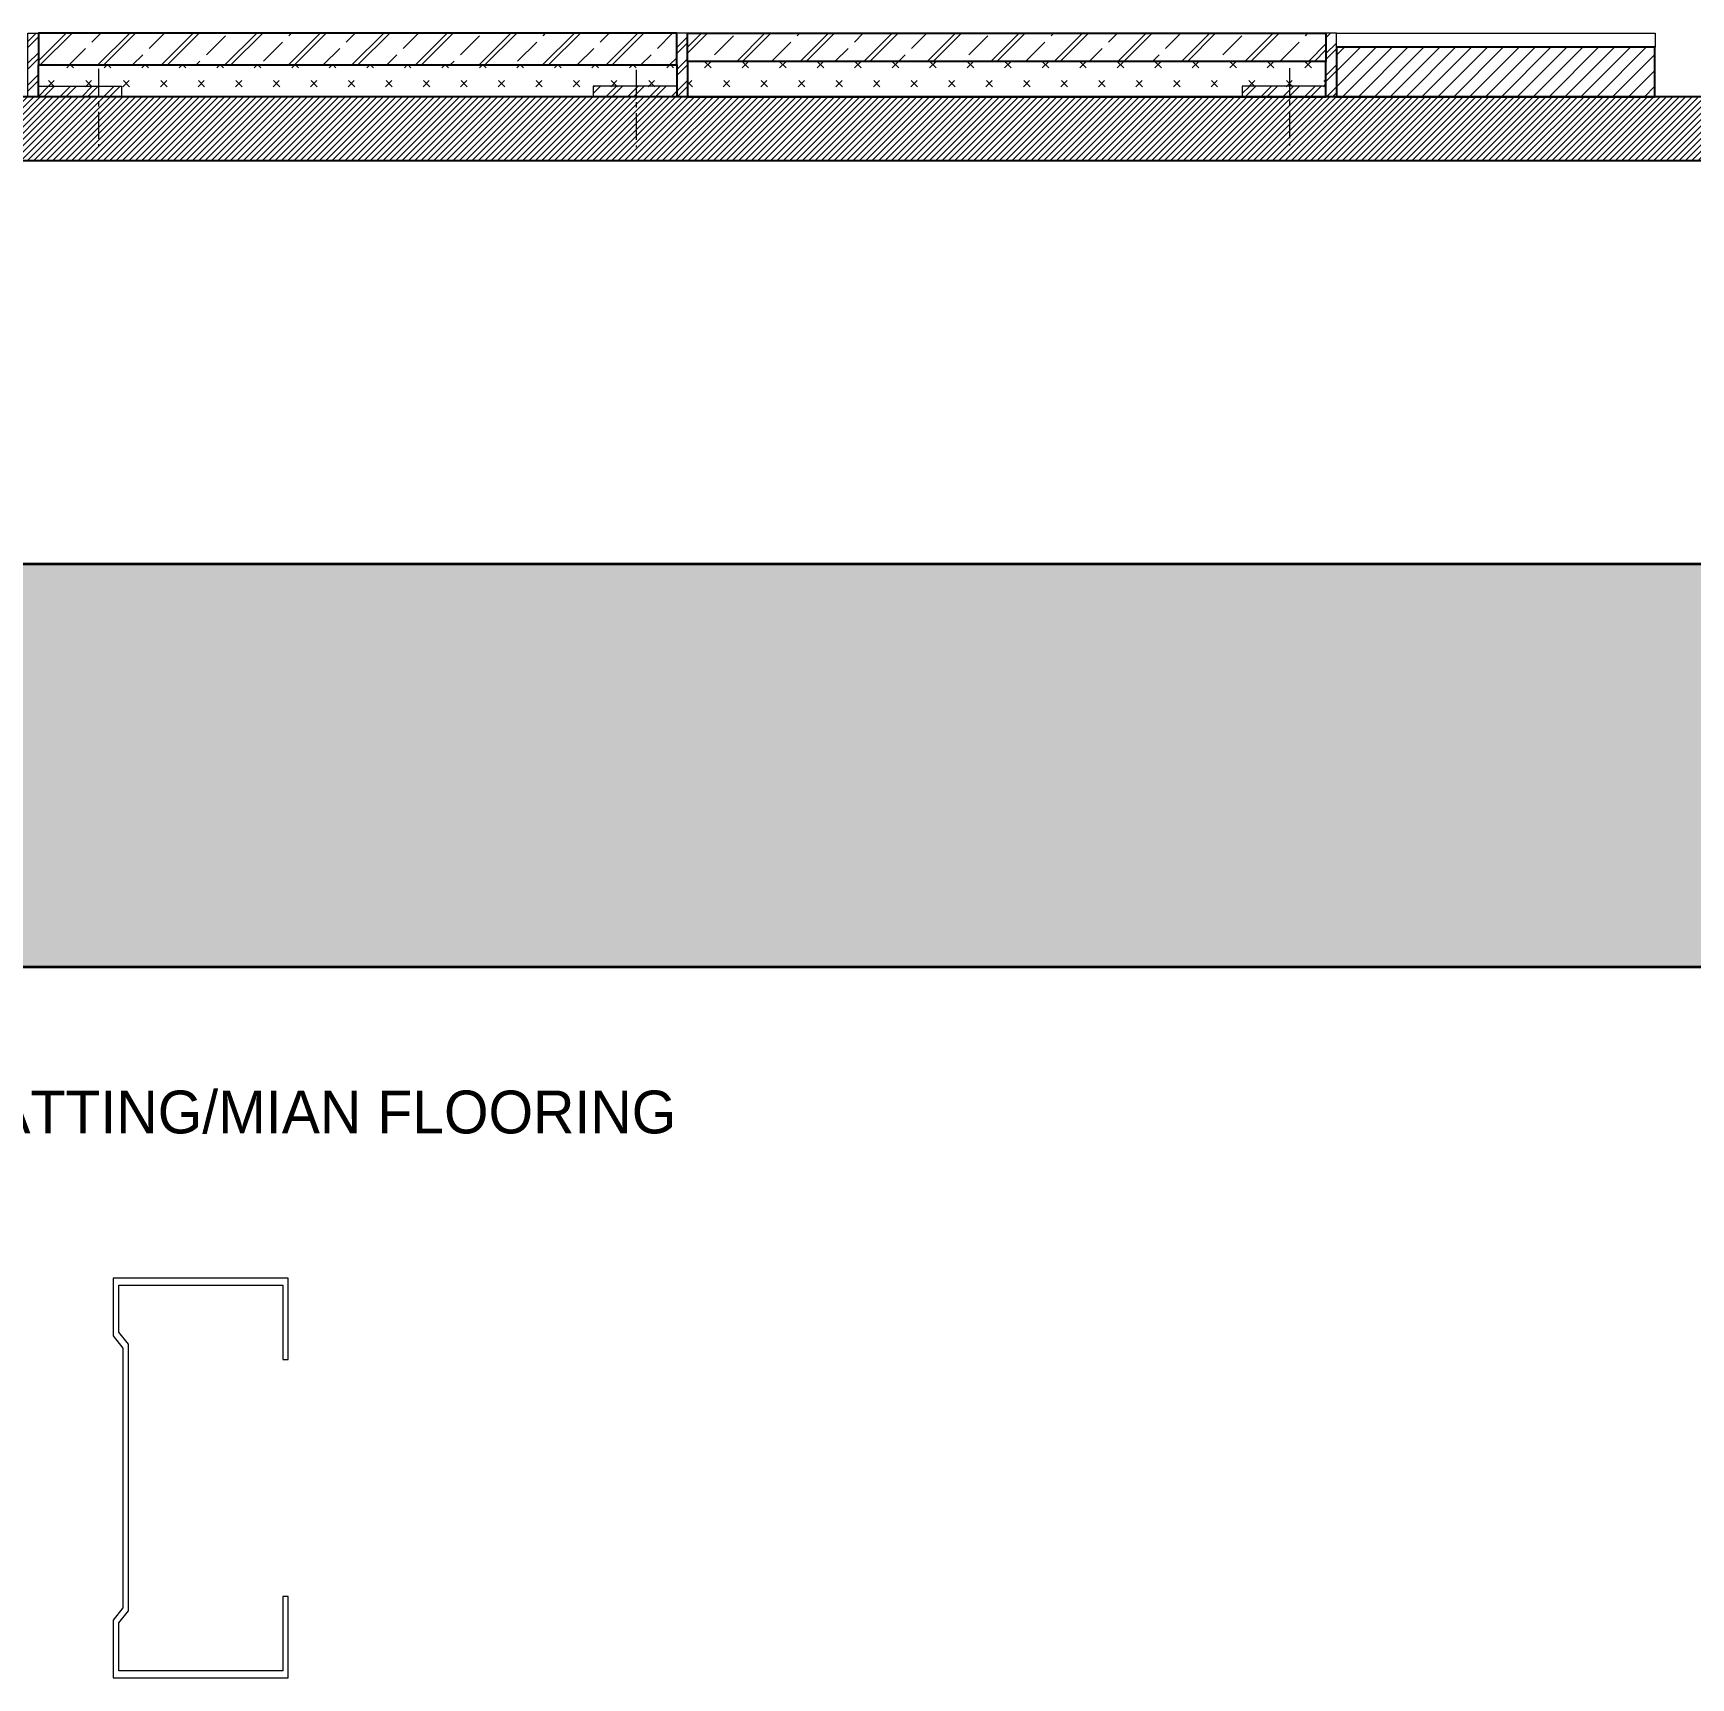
# Model space of a CAD drawing. Header units: millimetres. Extents: x -159872 to 386485, y -250577 to 158966.
# Drawn here: x -43770.4 to -43301.8, y 30365.1 to 30830 of the extents above; entities that cross this region are included whole.
import ezdxf

# ---------------------------------------------------------------- set-up
doc = ezdxf.new("R2010")
doc.units = ezdxf.units.MM
doc.linetypes.add('Line Type-23', pattern=[12.192, 7.62, -1.524, 1.524, -1.524])
doc.layers.add('LDS-finishes-floor', color=252, linetype='Continuous', lineweight=9)
doc.layers.add('LDS-finishes-floor_Hatch', color=7, linetype='Continuous', lineweight=5)
doc.styles.add('2Stone Sans', font='')
doc.styles.get('2Stone Sans').set_extended_font_data('2Stone Sans')
pattern_1 = [(135, (60673.513, -36457.515), (5.30330086, 5.30330086), [2.475, -5.025]), (45, (60671.638, -36457.515), (5.30330086, -5.30330086), [2.475, -5.025])]
pattern_2 = [(45, (60673.513, -36457.515), (-8.9802561, 8.9802561), []), (45, (60672.669, -36456.671), (-8.9802561, 8.9802561), []), (45, (60668.601, -36452.603), (-8.9802561, 8.9802561), [7.62, -2.54])]
pattern_3 = [(45, (60673.5132, -36457.515), (-3.08687324, 3.08687324), []), (45, (60672.671, -36456.673), (-3.08687324, 3.08687324), [])]

msp = doc.modelspace()

# ---------------------------------------------------------------- hatches: boundary and pattern name
at = {"layer": 'LDS-finishes-floor_Hatch', "linetype": 'Continuous', "lineweight": 13, "transparency": 33554687}
h = msp.add_hatch(dxfattribs=at)
h.set_pattern_fill('Steel', style=0, pattern_type=2)
h.set_pattern_definition(pattern_3)
h.paths.add_polyline_path([(-43771.94161, 30812), (-43771.94161, 30830), (-43768.94161, 30830), (-43768.94161, 30815), (-43745.44161, 30815), (-43745.44161, 30812)])
h = msp.add_hatch(dxfattribs=at)
h.set_pattern_fill('Fire Brick [CN] HF', style=0, pattern_type=2)
h.set_pattern_definition(pattern_2)
h.paths.add_polyline_path([(-43588.4485, 30830), (-43768.94161, 30830), (-43768.94161, 30821), (-43588.4485, 30821)])
h = msp.add_hatch(dxfattribs=at)
h.set_pattern_fill('Steel', style=0, pattern_type=2)
h.set_pattern_definition(pattern_3)
h.paths.add_polyline_path([(-43585.4485, 30812), (-43585.4485, 30830), (-43588.4485, 30830), (-43588.4485, 30815), (-43612.10627, 30815), (-43612.10627, 30812)])
h = msp.add_hatch(dxfattribs=at)
h.set_pattern_fill('Fire Brick [CN] HF', style=0, pattern_type=2)
h.set_pattern_definition(pattern_2)
h.paths.add_polyline_path([(-43585.4485, 30830), (-43404.95538, 30830), (-43404.95538, 30822), (-43585.4485, 30822)])
h = msp.add_hatch(dxfattribs=at)
h.set_pattern_fill('Steel', style=0, pattern_type=2)
h.set_pattern_definition(pattern_3)
h.paths.add_polyline_path([(-43401.95538, 30812), (-43401.95538, 30830), (-43404.95538, 30830), (-43404.95538, 30815), (-43428.61316, 30815), (-43428.61316, 30812)])
at = {"layer": 'LDS-finishes-floor_Hatch', "linetype": 'Continuous', "lineweight": 5, "transparency": 33554687}
h = msp.add_hatch(dxfattribs=at)
h.set_pattern_fill('01_   line_ diag (general3)', color=8, style=0, pattern_type=2)
h.set_pattern_definition([(45, (60673.5132, -36457.5152), (-2.24506403, 2.24506403), [])])
h.paths.add_polyline_path([(-43311.97769, 30826), (-43401.95538, 30826), (-43401.95538, 30812), (-43311.97769, 30812)])
at = {"layer": 'LDS-finishes-floor_Hatch', "linetype": 'Continuous', "lineweight": 13, "transparency": 33554687}
h = msp.add_hatch(dxfattribs=at)
h.set_pattern_fill('Gypsum Board [CN] HF', style=0, pattern_type=2)
h.set_pattern_definition(pattern_1)
h.paths.add_polyline_path([(-43588.4485, 30812), (-43768.94161, 30812), (-43768.94161, 30821), (-43588.4485, 30821)])
h = msp.add_hatch(dxfattribs=at)
h.set_pattern_fill('Gypsum Board [CN] HF', style=0, pattern_type=2)
h.set_pattern_definition(pattern_1)
h.paths.add_polyline_path([(-43585.4485, 30812), (-43404.95538, 30812), (-43404.95538, 30822), (-43585.4485, 30822)])
at = {"layer": 'LDS-finishes-floor_Hatch', "linetype": 'Continuous', "lineweight": 5, "transparency": 33554687}
h = msp.add_hatch(dxfattribs=at)
h.set_pattern_fill('Brick', style=0, pattern_type=2)
h.set_pattern_definition([(45, (60673.5132, -36457.5152), (-0.898025612, 0.898025612), [])])
h.paths.add_polyline_path([(-42614.11263, 30812), (-44137.5515, 30812), (-44137.5515, 30794), (-42614.11263, 30794)])
h = msp.add_hatch(dxfattribs=at)
h.set_pattern_fill('03_   concrete 2', color=251, style=0, pattern_type=2)
h.set_pattern_definition([(50, (60673.513, -36457.515), (24.7998088, -2.169702), [2.593181, -28.524994]), (-5, (60673.513, -36457.515), (-4.7974314, 26.007607), [2.074545, -22.819995]), (100.4514, (60675.58, -36457.696), (20.0023958, 23.8378892), [2.203865, -24.2425144]), (46.1842, (60673.513, -36450.6), (36.90066, -5.722944), [3.889772, -42.787491]), (96.6356, (60676.59, -36451.077), (32.316664, 33.680856), [3.305797, -36.363766]), (-8.8158, (60673.513, -36450.6), (32.316638, 33.680881), [3.111818, -34.229993]), (21, (60676.97, -36452.329), (20.638509, -13.92085), [2.593181, -28.524994]), (-34, (60676.97, -36452.33), (8.41281, 25.0726067), [2.074545, -22.819995]), (71.4514, (60678.69, -36453.49), (29.0513276, 11.151734), [2.203865, -24.2425144]), (37.5, (60673.513, -36457.515), (0.4204361, 11.51005467), [0.3457575, -68.2698184]), (37.5, (60691.672, -36443.581), (0.4204361, 11.51005467), [0.3457575, -68.2698184]), (37.5, (60691.947, -36443.371), (0.4204361, 11.51005467), [0.3457575, -68.2698184]), (37.5, (60710.6, -36429.058), (0.4204361, 11.51005467), [0.3457575, -68.2698184]), (37.5, (60710.874, -36428.847), (0.4204361, 11.51005467), [0.3457575, -68.2698184]), (7.5, (60673.513, -36457.515), (9.0958266, 13.6370807), [0.3457575, -43.6173086]), (7.5, (60686.951, -36455.746), (9.0958266, 13.6370807), [0.3457575, -43.6173086]), (7.5, (60687.294, -36455.701), (9.0958266, 13.6370807), [0.3457575, -43.6173086]), (7.5, (60709.473, -36452.781), (9.0958266, 13.6370807), [0.3457575, -43.6173086]), (7.5, (60709.816, -36452.736), (9.0958266, 13.6370807), [0.3457575, -43.6173086]), (-32.5, (60665.803, -36457.515), (18.4573111, -0.7798516), [0.3457575, -71.053166]), (-32.5, (60673.385, -36462.345), (18.4573111, -0.7798516), [0.3457575, -71.053166]), (-32.5, (60673.676, -36462.531), (18.4573111, -0.7798516), [0.3457575, -71.053166]), (-32.5, (60696.713, -36477.207), (18.4573111, -0.7798516), [0.3457575, -71.053166]), (-32.5, (60697.005, -36477.393), (18.4573111, -0.7798516), [0.3457575, -71.053166]), (-42.5, (60662.345, -36457.515), (20.1640992, 3.4612048), [0.3457575, -54.214776]), (-42.5, (60670.885, -36465.34), (20.1640992, 3.4612048), [0.3457575, -54.214776]), (-42.5, (60671.14, -36465.574), (20.1640992, 3.4612048), [0.3457575, -54.214776]), (-42.5, (60684.6, -36477.908), (20.1640992, 3.4612048), [0.3457575, -54.214776]), (-42.5, (60684.855, -36478.141), (20.1640992, 3.4612048), [0.3457575, -54.214776])])
h.paths.add_polyline_path([(-44323.49973, 30680), (-42974, 30680), (-42974, 30566), (-44323.49973, 30566)])

# ---------------------------------------------------------------- linework, layer by layer
at = {"layer": 'LDS-finishes-floor', "color": 7, "linetype": 'Line Type-23', "lineweight": 18, "transparency": 33554687}
for p, q in [((-43751.94985, 30819.93244), (-43751.94985, 30798.06756)), ((-43600, 30819.61706), (-43600, 30797.75217)), ((-43415.28427, 30820.11812), (-43415.28427, 30798.25323))]:
    msp.add_line(p, q, dxfattribs=at)
at = {"layer": 'LDS-finishes-floor', "color": 7, "linetype": 'Continuous', "lineweight": 18, "transparency": 33554687, "flags": 128}
for points in [[(-43771.94161, 30812), (-43771.94161, 30830), (-43768.94161, 30830), (-43768.94161, 30815), (-43745.44161, 30815), (-43745.44161, 30812)], [(-43585.4485, 30812), (-43585.4485, 30830), (-43588.4485, 30830), (-43588.4485, 30815), (-43612.10627, 30815), (-43612.10627, 30812)], [(-43401.95538, 30812), (-43401.95538, 30830), (-43404.95538, 30830), (-43404.95538, 30815), (-43428.61316, 30815), (-43428.61316, 30812)]]:
    msp.add_lwpolyline(points, close=True, dxfattribs=at)
at = {"layer": 'LDS-finishes-floor', "color": 7, "linetype": 'Continuous', "lineweight": 25, "transparency": 33554687, "flags": 128}
for points in [[(-43588.4485, 30830), (-43768.94161, 30830), (-43768.94161, 30821), (-43588.4485, 30821)], [(-43585.4485, 30830), (-43404.95538, 30830), (-43404.95538, 30822), (-43585.4485, 30822)], [(-43311.97769, 30826), (-43401.95538, 30826), (-43401.95538, 30812), (-43311.97769, 30812)], [(-43588.4485, 30812), (-43768.94161, 30812), (-43768.94161, 30821), (-43588.4485, 30821)], [(-43585.4485, 30812), (-43404.95538, 30812), (-43404.95538, 30822), (-43585.4485, 30822)], [(-42614.11263, 30812), (-44137.5515, 30812), (-44137.5515, 30794), (-42614.11263, 30794)]]:
    msp.add_lwpolyline(points, close=True, dxfattribs=at)
at = {"layer": 'LDS-finishes-floor', "color": 7, "linetype": 'Continuous', "lineweight": 5, "transparency": 33554687, "flags": 128}
msp.add_lwpolyline([(-43401.95538, 30830), (-43311.93326, 30830), (-43311.93326, 30826), (-43401.95538, 30826)], close=True, dxfattribs=at)
at = {"layer": 'LDS-finishes-floor', "color": 7, "linetype": 'Continuous', "lineweight": 35, "transparency": 33554687, "flags": 128}
msp.add_lwpolyline([(-44323.49973, 30680), (-42974, 30680), (-42974, 30566), (-44323.49973, 30566)], close=True, dxfattribs=at)
at = {"layer": 'LDS-finishes-floor', "color": 7, "linetype": 'Continuous', "lineweight": 9, "transparency": 33554687, "flags": 128}
msp.add_lwpolyline([(-43699.88638, 30388.07422), (-43699.88638, 30367.0255), (-43746.2304, 30367.0255), (-43746.2304, 30380.59036), (-43743.49663, 30384.02122), (-43743.49663, 30459.36008), (-43746.2304, 30462.79094), (-43746.2304, 30476.10453), (-43699.88638, 30476.10453), (-43699.88638, 30455.05581), (-43698.32422, 30455.05581), (-43698.32422, 30478.06501), (-43747.79256, 30478.06501), (-43747.79256, 30461.7276), (-43745.05879, 30458.29675), (-43745.05879, 30384.83328), (-43747.79256, 30381.40243), (-43747.79256, 30365.06501), (-43698.32422, 30365.06501), (-43698.32422, 30388.07422)], close=True, dxfattribs=at)

# ---------------------------------------------------------------- texts
at = {"layer": 'LDS-finishes-floor', "insert": (-43889, 30531.07624), "char_height": 12.1046875, "width": 330, "attachment_point": 1, "line_spacing_factor": 0.960695, "style": '2Stone Sans'}
msp.add_mtext('ENTRANCE MATTING/MIAN FLOORING', dxfattribs=at)

doc.saveas('drawing.dxf')
